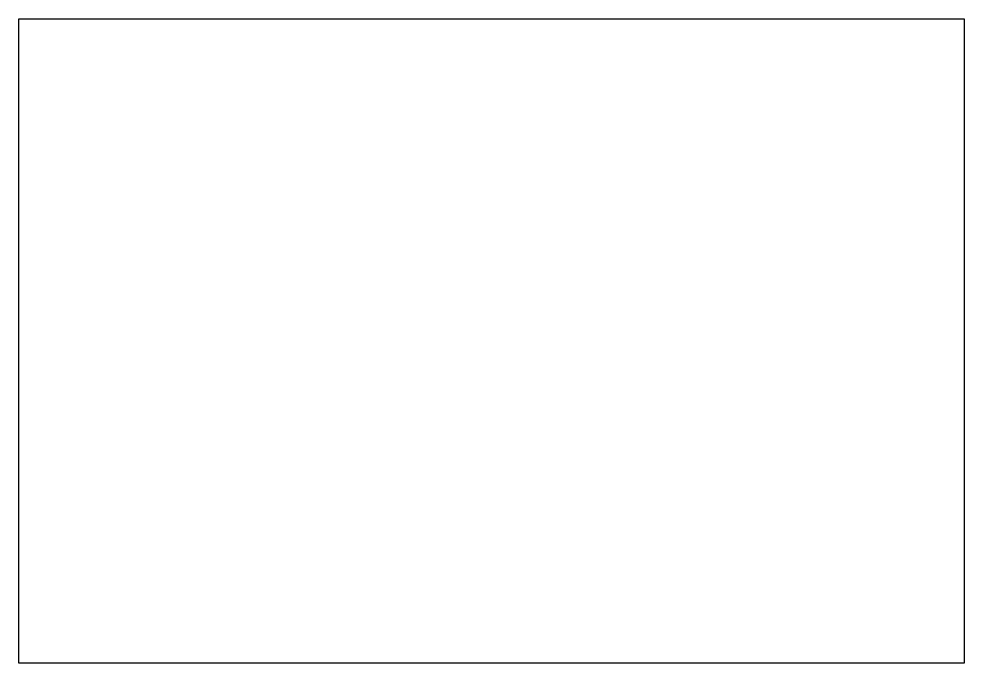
# Model space of a CAD drawing. Header units: millimetres. Extents: x 765.4 to 787.3, y -5840.3 to -5825.4.
import ezdxf

# ---------------------------------------------------------------- set-up
doc = ezdxf.new("R2010")
doc.units = ezdxf.units.MM

msp = doc.modelspace()

# ---------------------------------------------------------------- linework, layer by layer
msp.add_lwpolyline([(765.428832, -5825.395475), (787.261368, -5825.395475), (787.261368, -5840.273232), (765.428832, -5840.273232)], close=True)

doc.saveas('drawing.dxf')
